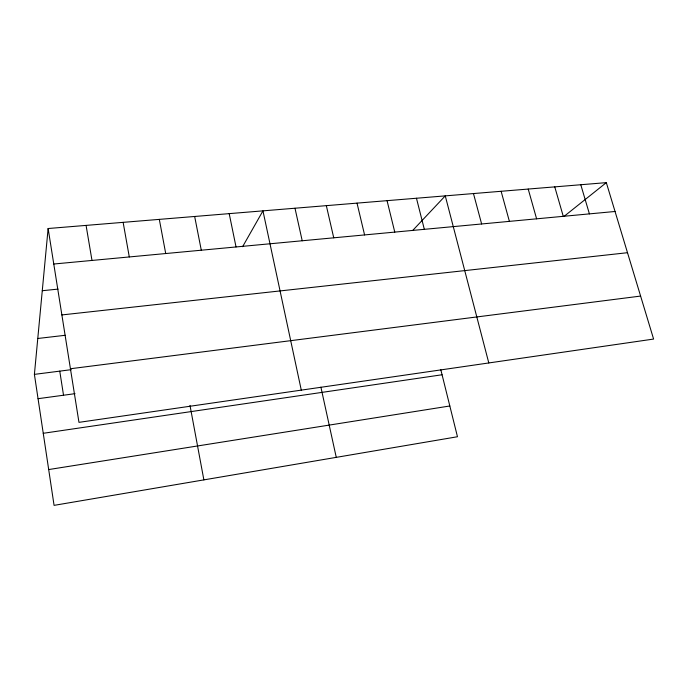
<?xml version="1.0" encoding="UTF-8"?>
<svg xmlns="http://www.w3.org/2000/svg" width="688" height="688" viewBox="0 0 688 688"><rect width="100%" height="100%" fill="white"/><g stroke="black" fill="none" stroke-linecap="round" stroke-linejoin="round"><path stroke-width="1.03" d="M440.827 369.766L457.468 436.742L54.068 505.362L34.4 374.375L48.126 228.519L606.326 182.638L653.6 339.064L78.965 422.355L48.126 228.519M242.597 246.717L262.954 210.863L301.284 390.13M412.594 230.575L445.265 195.874L488.798 362.954M564.452 216.075L606.326 182.638M48.693 469.56L449.823 405.98M43.249 433.294L442.066 374.762M38.046 398.687L75.026 393.674M70.434 368.742L640.605 296.072M34.4 374.375L71.199 369.671M37.78 338.487L65.205 335.288M61.868 314.932L627.499 252.702M42.269 290.714L58.05 289.106M53.776 264.02L615.038 211.483M580.792 184.737L589.41 213.882M554.76 186.878L563.274 216.333M528.212 189.062L536.606 218.827M501.122 191.29L509.395 221.373M473.473 193.56L481.626 223.97M416.464 198.247L424.333 229.336M387.052 200.664L394.774 232.097M357.02 203.132L364.58 234.926M326.336 205.652L333.74 237.816M294.989 208.232L302.213 240.766M320.9 387.146L336.26 457.357M229.199 213.641L236.036 246.958M194.661 216.479L201.292 250.208M159.315 219.386L165.722 253.537M189.991 405.404L203.872 479.88M123.135 222.353L129.292 256.951M86.077 225.406L91.994 260.442M59.761 371.133L63.528 395.23"/></g></svg>
